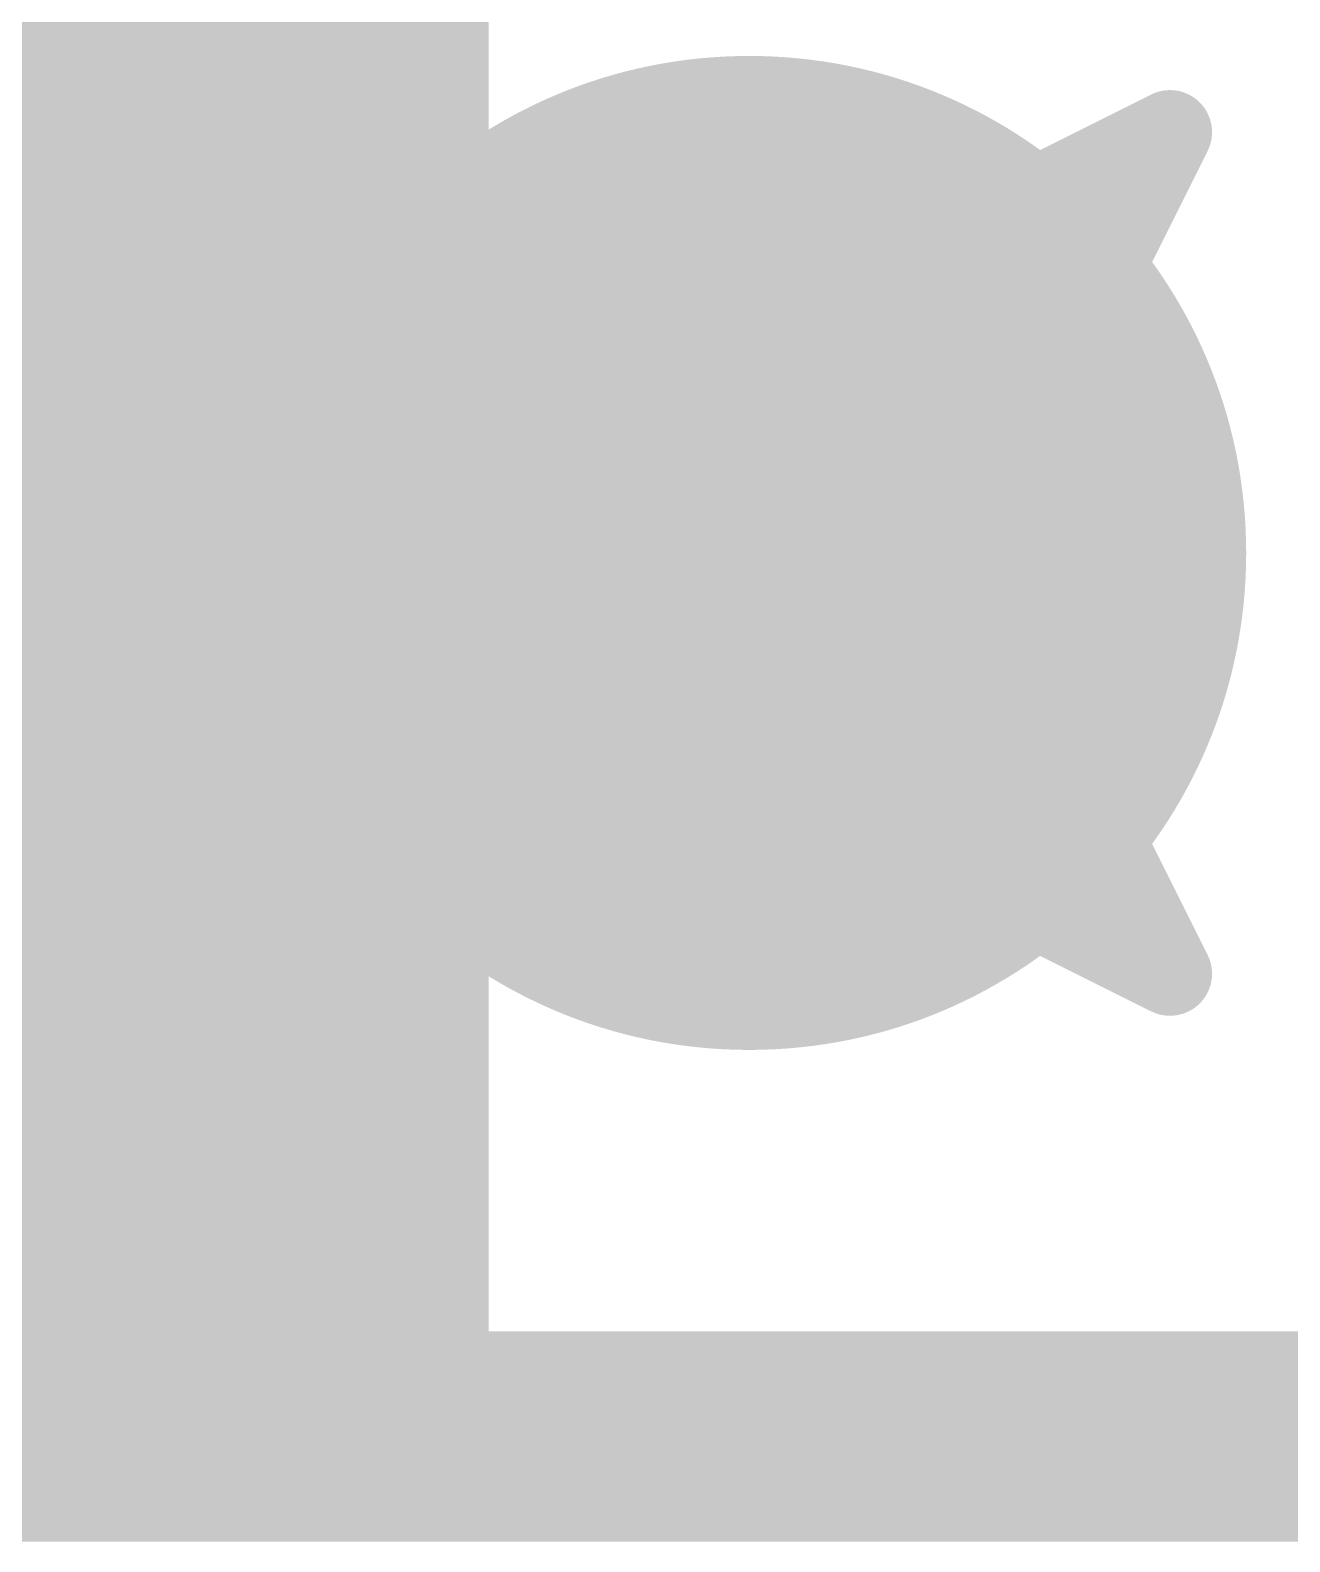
# Model space of a CAD drawing. Header units: inches. Extents: x -2 to 343, y -53 to 63.
# Drawn here: x 29.351 to 30.111, y -16.194 to -15.282 of the extents above; entities that cross this region are included whole.
import ezdxf

# ---------------------------------------------------------------- set-up
doc = ezdxf.new("R2010")
doc.units = ezdxf.units.IN
for name, color, linetype in [('Bottom Layer', 5, 'Continuous'), ('Bottom Overlay', 54, 'Continuous'), ('Bottom Paste', 16, 'Continuous'), ('Bottom Solder', 6, 'Continuous'), ('Drill Drawing', 1, 'Continuous'), ('Top Layer', 1, 'Continuous'), ('Top Overlay', 2, 'Continuous'), ('Top Paste', 8, 'Continuous'), ('Top Solder', 216, 'Continuous'), ('Via Holes', 16, 'Continuous')]:
    doc.layers.add(name, color=color, linetype=linetype)

# ---------------------------------------------------------------- blocks, each defined once
blk = doc.blocks.new('R___0603_B_25')
at = {"layer": 'Bottom Layer'}
blk.add_hatch(color=5, dxfattribs=at).paths.add_polyline_path([(0.381, -0.4445), (0.381, 0.4445), (1.143, 0.4445), (1.143, -0.4445)])
at = {"layer": 'Bottom Paste'}
blk.add_hatch(color=16, dxfattribs=at).paths.add_polyline_path([(0.381, -0.4445), (0.381, 0.4445), (1.143, 0.4445), (1.143, -0.4445)])
at = {"layer": 'Bottom Solder'}
blk.add_hatch(color=6, dxfattribs=at).paths.add_polyline_path([(0.2794, -0.5461), (0.2794, 0.5461), (1.2446, 0.5461), (1.2446, -0.5461)])
at = {"layer": 'Bottom Overlay'}
blk.add_lwpolyline([(1.2192, 0.5334, 0.127, 0.127, 0), (-1.2192, 0.5334, 0.127, 0.127, 0)], format="xyseb", dxfattribs=at)
blk = doc.blocks.new('R___0603_26')
at = {"layer": 'Top Layer'}
blk.add_hatch(color=1, dxfattribs=at).paths.add_polyline_path([(-0.381, 0.4445), (-0.381, -0.4445), (-1.143, -0.4445), (-1.143, 0.4445)])
at = {"layer": 'Top Paste'}
blk.add_hatch(color=8, dxfattribs=at).paths.add_polyline_path([(-0.381, 0.4445), (-0.381, -0.4445), (-1.143, -0.4445), (-1.143, 0.4445)])
at = {"layer": 'Top Solder'}
blk.add_hatch(color=216, dxfattribs=at).paths.add_polyline_path([(-0.2794, 0.5461), (-0.2794, -0.5461), (-1.2446, -0.5461), (-1.2446, 0.5461)])
at = {"layer": 'Top Overlay'}
blk.add_lwpolyline([(-1.2192, -0.5334, 0.127, 0.127, 0), (1.2192, -0.5334, 0.127, 0.127, 0)], format="xyseb", dxfattribs=at)

msp = doc.modelspace()

# ---------------------------------------------------------------- hatches: boundary and pattern name
at = {"layer": 'Bottom Layer'}
h = msp.add_hatch(color=5, dxfattribs=at)
edge = h.paths.add_edge_path()
edge.add_arc((29.78454, -15.59754), 0.3, 0, 360)
at = {"layer": 'Top Layer'}
h = msp.add_hatch(color=1, dxfattribs=at)
edge = h.paths.add_edge_path()
edge.add_arc((29.78454, -15.59754), 0.3, 0, 360)
at = {"layer": 'Via Holes'}
h = msp.add_hatch(color=7, dxfattribs=at)
edge = h.paths.add_edge_path()
edge.add_arc((29.78454, -15.59754), 0.15, 0, 360)

# ---------------------------------------------------------------- linework, layer by layer
at = {"layer": 'Bottom Layer'}
msp.add_lwpolyline([(29.14474, -15.59754, 0.381, 0.381, 0), (29.78454, -15.59754, 0.381, 0.381, 0)], format="xyseb", dxfattribs=at)
msp.add_lwpolyline([(29.68929, -15.59754, 0.1905, 0.1905, 1), (29.87979, -15.59754, 0.1905, 0.1905, 1)], format="xyseb", close=True, dxfattribs=at)
at = {"layer": 'Drill Drawing'}
for points in [[(29.53054, -15.34354, 0.0508, 0.0508, 0), (29.78454, -15.47054, 0.0508, 0.0508, 0)], [(29.53054, -15.34354, 0.0508, 0.0508, 0), (29.65754, -15.59754, 0.0508, 0.0508, 0)], [(29.78454, -15.47054, 0.0508, 0.0508, 0), (30.03854, -15.34354, 0.0508, 0.0508, 0)], [(29.91154, -15.59754, 0.0508, 0.0508, 0), (30.03854, -15.34354, 0.0508, 0.0508, 0)], [(29.53054, -15.85154, 0.0508, 0.0508, 0), (29.65754, -15.59754, 0.0508, 0.0508, 0)], [(29.91154, -15.59754, 0.0508, 0.0508, 0), (30.03854, -15.85154, 0.0508, 0.0508, 0)], [(29.53054, -15.85154, 0.0508, 0.0508, 0), (29.78454, -15.72454, 0.0508, 0.0508, 0)], [(29.78454, -15.72454, 0.0508, 0.0508, 0), (30.03854, -15.85154, 0.0508, 0.0508, 0)]]:
    msp.add_lwpolyline(points, format="xyseb", dxfattribs=at)
for points in [[(29.51784, -15.34354, 0.0254, 0.0254, 1), (29.54324, -15.34354, 0.0254, 0.0254, 1)], [(29.51784, -15.34354, 0.0254, 0.0254, 1), (29.54324, -15.34354, 0.0254, 0.0254, 1)], [(30.02584, -15.34354, 0.0254, 0.0254, 1), (30.05124, -15.34354, 0.0254, 0.0254, 1)], [(30.02584, -15.34354, 0.0254, 0.0254, 1), (30.05124, -15.34354, 0.0254, 0.0254, 1)], [(29.77184, -15.47054, 0.0254, 0.0254, 1), (29.79724, -15.47054, 0.0254, 0.0254, 1)], [(29.77184, -15.47054, 0.0254, 0.0254, 1), (29.79724, -15.47054, 0.0254, 0.0254, 1)], [(29.64484, -15.59754, 0.0254, 0.0254, 1), (29.67024, -15.59754, 0.0254, 0.0254, 1)], [(29.64484, -15.59754, 0.0254, 0.0254, 1), (29.67024, -15.59754, 0.0254, 0.0254, 1)], [(29.89884, -15.59754, 0.0254, 0.0254, 1), (29.92424, -15.59754, 0.0254, 0.0254, 1)], [(29.89884, -15.59754, 0.0254, 0.0254, 1), (29.92424, -15.59754, 0.0254, 0.0254, 1)], [(29.77184, -15.72454, 0.0254, 0.0254, 1), (29.79724, -15.72454, 0.0254, 0.0254, 1)], [(29.77184, -15.72454, 0.0254, 0.0254, 1), (29.79724, -15.72454, 0.0254, 0.0254, 1)], [(29.51784, -15.85154, 0.0254, 0.0254, 1), (29.54324, -15.85154, 0.0254, 0.0254, 1)], [(29.51784, -15.85154, 0.0254, 0.0254, 1), (29.54324, -15.85154, 0.0254, 0.0254, 1)], [(30.02584, -15.85154, 0.0254, 0.0254, 1), (30.05124, -15.85154, 0.0254, 0.0254, 1)], [(30.02584, -15.85154, 0.0254, 0.0254, 1), (30.05124, -15.85154, 0.0254, 0.0254, 1)]]:
    msp.add_lwpolyline(points, format="xyseb", close=True, dxfattribs=at)
at = {"layer": 'Top Layer'}
msp.add_lwpolyline([(29.14474, -15.59754, 0.381, 0.381, 0), (29.83534, -15.59754, 0.381, 0.381, 0)], format="xyseb", dxfattribs=at)
msp.add_lwpolyline([(29.74009, -15.59754, 0.1905, 0.1905, 1), (29.93059, -15.59754, 0.1905, 0.1905, 1)], format="xyseb", close=True, dxfattribs=at)

# ---------------------------------------------------------------- block references
at = {"rotation": 180}
msp.add_blockref('R___0603_B_25', (29.90674, -15.59754), dxfattribs=at)
msp.add_blockref('R___0603_26', (29.90674, -15.59754))

doc.saveas('drawing.dxf')
